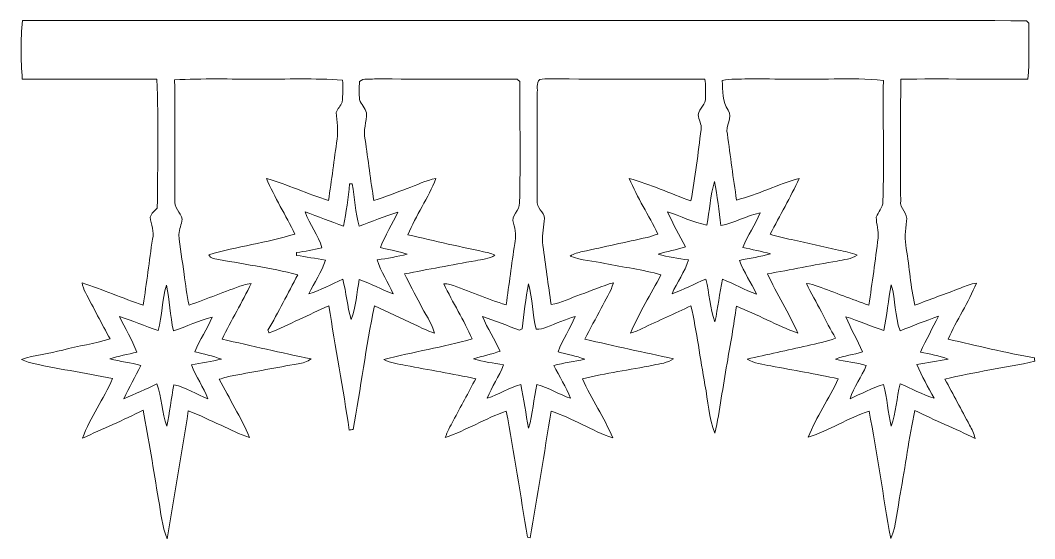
# Model space of a CAD drawing. Header units: centimetres. Extents: x -15.6 to 15.6, y -16.1 to 16.1.
# Drawn here: x -15.62 to 15.6, y 0.12 to 16.06 of the extents above; entities that cross this region are included whole.
import ezdxf

# ---------------------------------------------------------------- set-up
doc = ezdxf.new("R2010")
doc.units = ezdxf.units.CM
doc.header["$MEASUREMENT"] = 0
doc.layers.add('Layer 1', color=7, linetype='Continuous')

msp = doc.modelspace()

# ---------------------------------------------------------------- linework, layer by layer
at = {"layer": 'Layer 1', "color": 8, "lineweight": 9}
for points, knots in [([(-15.55082, 16.0595), (-5.25394, 16.05068), (5.04329, 16.0648), (15.34017, 16.05245), (15.34017, 16.05245), (15.36451, 16.02775), (15.38956, 16.00306), (15.41496, 15.97836), (15.41496, 15.97836), (15.41848, 15.40334), (15.43506, 14.8269), (15.38991, 14.25328), (15.38991, 14.25328), (14.0871, 14.24199), (12.78253, 14.27727), (11.47901, 14.25011), (11.47901, 14.25011), (11.46243, 13.00621), (11.45891, 11.76161), (11.47443, 10.51772), (11.47443, 10.51772), (11.42998, 10.27501), (11.70797, 10.12719), (11.6554, 9.88378), (11.6554, 9.88378), (11.61942, 9.60402), (11.5852, 9.3211), (11.64447, 9.04099), (11.64447, 9.04099), (11.74466, 8.46208), (11.77111, 7.86977), (11.9087, 7.29791), (11.9087, 7.29791), (12.37295, 7.48418), (12.84744, 7.64434), (13.3124, 7.82955), (13.3124, 7.82955), (13.47115, 7.89199), (13.63131, 7.9569), (13.8017, 7.98089), (13.8017, 7.98089), (13.56499, 7.38152), (13.18858, 6.84777), (12.93316, 6.25581), (12.93316, 6.25581), (13.81793, 6.05649), (14.69952, 5.83988), (15.5924, 5.67867), (15.5924, 5.67867), (15.59346, 5.65291), (15.59593, 5.60176), (15.59734, 5.57601), (15.59734, 5.57601), (14.68012, 5.3661), (13.74138, 5.25886), (12.83051, 5.02179), (12.83051, 5.02179), (13.09721, 4.55895), (13.33498, 4.07988), (13.59533, 3.6135), (13.59533, 3.6135), (13.662, 3.48368), (13.73009, 3.35068), (13.76043, 3.2064), (13.76043, 3.2064), (13.14801, 3.50203), (12.5183, 3.76026), (11.91081, 4.06612), (11.91081, 4.06612), (11.7249, 3.21522), (11.61624, 2.3488), (11.45891, 1.49225), (11.45891, 1.49225), (11.36683, 1.03646), (11.35413, 0.55386), (11.16539, 0.12312), (11.16539, 0.12312), (10.93926, 1.42875), (10.73889, 2.73932), (10.50429, 4.04389), (10.50429, 4.04389), (9.85694, 3.8287), (9.27556, 3.45228), (8.62786, 3.23921), (8.62786, 3.23921), (8.87093, 3.86891), (9.27662, 4.42313), (9.54967, 5.04049), (9.54967, 5.04049), (8.8614, 5.17984), (8.17066, 5.30543), (7.48063, 5.43278), (7.48063, 5.43278), (7.23122, 5.4804), (6.96522, 5.50369), (6.74685, 5.64515), (6.74685, 5.64515), (7.36316, 5.78273), (7.98122, 5.91467), (8.59717, 6.05543), (8.59717, 6.05543), (8.89033, 6.12599), (9.19019, 6.17432), (9.47136, 6.28932), (9.47136, 6.28932), (9.30555, 6.5472), (9.17643, 6.8259), (9.03321, 7.09648), (9.03321, 7.09648), (8.88081, 7.38928), (8.71041, 7.67292), (8.5693, 7.97207), (8.5693, 7.97207), (8.69383, 7.95796), (8.81589, 7.92656), (8.93266, 7.88106), (8.93266, 7.88106), (9.45125, 7.68668), (9.96877, 7.48912), (10.48877, 7.29827), (10.48877, 7.29827), (10.59813, 7.9883), (10.69655, 8.68116), (10.77522, 9.37542), (10.77522, 9.37542), (10.81121, 9.59097), (10.71666, 9.79417), (10.72089, 10.00795), (10.72089, 10.00795), (10.77028, 10.17623), (10.93256, 10.29723), (10.92551, 10.48491), (10.92551, 10.48491), (10.96219, 11.72633), (10.9248, 12.96952), (10.94032, 14.2113), (10.94032, 14.2113), (10.43656, 14.27656), (9.9275, 14.25822), (9.42161, 14.25998), (9.42161, 14.25998), (8.53967, 14.25399), (7.65773, 14.25963), (6.77578, 14.26104), (6.77578, 14.26104), (6.51084, 14.25399), (6.24168, 14.27339), (5.98309, 14.20813), (5.98309, 14.20813), (6.00637, 13.90121), (5.97074, 13.55937), (6.16512, 13.29761), (6.16512, 13.29761), (6.33516, 13.06865), (6.04518, 12.81571), (6.13937, 12.56383), (6.13937, 12.56383), (6.22968, 11.88755), (6.3214, 11.21093), (6.42124, 10.53536), (6.42124, 10.53536), (7.08058, 10.70046), (7.68736, 11.02748), (8.34388, 11.20034), (8.34388, 11.20034), (8.08635, 10.61226), (7.74733, 10.06228), (7.45982, 9.48831), (7.45982, 9.48831), (7.67113, 9.40647), (7.89514, 9.36696), (8.11598, 9.31757), (8.11598, 9.31757), (8.59823, 9.21703), (9.07554, 9.09567), (9.55814, 8.99725), (9.55814, 8.99725), (9.75146, 8.95421), (9.95113, 8.92316), (10.13352, 8.84202), (10.13352, 8.84202), (9.95572, 8.70973), (9.72218, 8.70903), (9.5151, 8.65928), (9.5151, 8.65928), (8.79861, 8.53546), (8.086, 8.39047), (7.36986, 8.26629), (7.36986, 8.26629), (7.66513, 7.65069), (8.0292, 7.06896), (8.30684, 6.4449), (8.30684, 6.4449), (7.65773, 6.6735), (7.0573, 7.02204), (6.4163, 7.27216), (6.4163, 7.27216), (6.33975, 6.68338), (6.22898, 6.09988), (6.13055, 5.51427), (6.13055, 5.51427), (5.99649, 4.79919), (5.91324, 4.07458), (5.75555, 3.36374), (5.75555, 3.36374), (5.57351, 3.84105), (5.54388, 4.35575), (5.44934, 4.85352), (5.44934, 4.85352), (5.29941, 5.66138), (5.2038, 6.48053), (5.01683, 7.28133), (5.01683, 7.28133), (4.51941, 7.0425), (4.01247, 6.82413), (3.51682, 6.58248), (3.51682, 6.58248), (3.40217, 6.52604), (3.28293, 6.48018), (3.16016, 6.44596), (3.16016, 6.44596), (3.42545, 7.06543), (3.78035, 7.64223), (4.09573, 8.23666), (4.09573, 8.23666), (3.53058, 8.39682), (2.94567, 8.46773), (2.371, 8.58485), (2.371, 8.58485), (2.01646, 8.66563), (1.64181, 8.67128), (1.30279, 8.81063), (1.30279, 8.81063), (1.41744, 8.88506), (1.54903, 8.92422), (1.68273, 8.94891), (1.68273, 8.94891), (2.3456, 9.09708), (3.00917, 9.24348), (3.6731, 9.38742), (3.6731, 9.38742), (3.78493, 9.41211), (3.89359, 9.45021), (4.00083, 9.49043), (4.00083, 9.49043), (3.72002, 10.06651), (3.36407, 10.60732), (3.12136, 11.2007), (3.12136, 11.2007), (3.76941, 11.02254), (4.38042, 10.7315), (5.01507, 10.51172), (5.01507, 10.51172), (5.15794, 11.23774), (5.23308, 11.9754), (5.33151, 12.70847), (5.33151, 12.70847), (5.35585, 12.86757), (5.24578, 13.00621), (5.23943, 13.16179), (5.23943, 13.16179), (5.26483, 13.36075), (5.49026, 13.47752), (5.46133, 13.69413), (5.46133, 13.69413), (5.47086, 13.88181), (5.47156, 14.07019), (5.45039, 14.25681), (5.45039, 14.25681), (3.8576, 14.26104), (2.26481, 14.25222), (0.67237, 14.26351), (0.67237, 14.26351), (0.56724, 14.25646), (0.466, 14.27057), (0.3644, 14.24517), (0.3644, 14.24517), (0.24057, 14.13722), (0.31395, 13.93966), (0.28326, 13.80031), (0.28326, 13.80031), (0.28926, 12.68236), (0.27338, 11.56406), (0.28926, 10.44646), (0.28926, 10.44646), (0.31254, 10.24185), (0.56125, 10.11273), (0.50198, 9.88589), (0.50198, 9.88589), (0.47764, 9.63895), (0.41379, 9.3913), (0.46212, 9.14294), (0.46212, 9.14294), (0.54996, 8.53616), (0.62334, 7.92692), (0.71718, 7.32085), (0.71718, 7.32085), (1.03221, 7.37694), (1.32078, 7.5251), (1.62134, 7.62988), (1.62134, 7.62988), (1.95895, 7.74912), (2.28739, 7.89658), (2.63241, 7.99324), (2.63241, 7.99324), (2.55162, 7.71208), (2.38617, 7.4676), (2.25388, 7.20901), (2.25388, 7.20901), (2.09125, 6.8901), (1.91521, 6.57825), (1.75258, 6.25934), (1.75258, 6.25934), (2.65816, 6.04344), (3.56938, 5.85258), (4.47884, 5.65432), (4.47884, 5.65432), (4.29928, 5.52027), (4.06574, 5.5051), (3.85513, 5.45536), (3.85513, 5.45536), (3.13018, 5.31707), (2.39887, 5.20665), (1.67955, 5.03943), (1.67955, 5.03943), (1.95648, 4.41431), (2.34489, 3.84422), (2.61653, 3.21698), (2.61653, 3.21698), (1.96319, 3.44452), (1.37264, 3.82411), (0.71682, 4.04425), (0.71682, 4.04425), (0.50304, 2.74391), (0.29067, 1.44357), (0.06948, 0.14429), (0.06948, 0.14429), (0.04866, 0.14958), (0.00739, 0.15981), (-0.01307, 0.1651), (-0.01307, 0.1651), (-0.22509, 1.4598), (-0.42794, 2.75661), (-0.66571, 4.04672), (-0.66571, 4.04672), (-1.30742, 3.81318), (-1.89797, 3.45934), (-2.54073, 3.22721), (-2.54073, 3.22721), (-2.4797, 3.40995), (-2.38868, 3.58034), (-2.29731, 3.74932), (-2.29731, 3.74932), (-2.06483, 4.17936), (-1.83376, 4.6101), (-1.60446, 5.04155), (-1.60446, 5.04155), (-2.32095, 5.18971), (-3.04238, 5.31283), (-3.76134, 5.44654), (-3.76134, 5.44654), (-3.98853, 5.49663), (-4.22383, 5.52768), (-4.4355, 5.62857), (-4.4355, 5.62857), (-3.53556, 5.86493), (-2.61199, 6.01451), (-1.71382, 6.26216), (-1.71382, 6.26216), (-1.96746, 6.84495), (-2.31671, 7.38188), (-2.58588, 7.95585), (-2.58588, 7.95585), (-2.52344, 7.96149), (-2.45924, 7.96114), (-2.39856, 7.94244), (-2.39856, 7.94244), (-1.81824, 7.74524), (-1.25944, 7.48136), (-0.66854, 7.31591), (-0.66854, 7.31591), (-0.57611, 7.94138), (-0.50379, 8.56968), (-0.40466, 9.19445), (-0.40466, 9.19445), (-0.36515, 9.40223), (-0.36797, 9.62131), (-0.44205, 9.82133), (-0.44205, 9.82133), (-0.54295, 10.05699), (-0.23956, 10.2175), (-0.25755, 10.44963), (-0.25755, 10.44963), (-0.22298, 11.69282), (-0.25261, 12.93742), (-0.24802, 14.18096), (-0.24802, 14.18096), (-0.27342, 14.20495), (-0.29847, 14.22894), (-0.32352, 14.25293), (-0.32352, 14.25293), (-1.79072, 14.26528), (-3.25792, 14.25152), (-4.72513, 14.26245), (-4.72513, 14.26245), (-4.87188, 14.24623), (-5.05709, 14.29279), (-5.17951, 14.18202), (-5.17951, 14.18202), (-5.19609, 13.99611), (-5.19573, 13.81019), (-5.17809, 13.62428), (-5.17809, 13.62428), (-5.13082, 13.47858), (-5.00453, 13.36922), (-4.96678, 13.21929), (-4.96678, 13.21929), (-4.96537, 12.94236), (-5.07579, 12.66966), (-5.007, 12.39273), (-5.007, 12.39273), (-4.9181, 11.76796), (-4.84084, 11.14108), (-4.73959, 10.51807), (-4.73959, 10.51807), (-4.39352, 10.62814), (-4.05697, 10.76502), (-3.71583, 10.88849), (-3.71583, 10.88849), (-3.42267, 10.99467), (-3.1401, 11.13649), (-2.83318, 11.2014), (-2.83318, 11.2014), (-3.05543, 10.59498), (-3.45477, 10.06828), (-3.69149, 9.4675), (-3.69149, 9.4675), (-2.86528, 9.27171), (-2.0352, 9.0925), (-1.20546, 8.91117), (-1.20546, 8.91117), (-1.13985, 8.89353), (-1.07776, 8.86636), (-1.01461, 8.84096), (-1.01461, 8.84096), (-1.19029, 8.71855), (-1.41254, 8.71467), (-1.61433, 8.67022), (-1.61433, 8.67022), (-2.34141, 8.53687), (-3.06954, 8.40846), (-3.79379, 8.26135), (-3.79379, 8.26135), (-3.64669, 7.94914), (-3.47312, 7.64963), (-3.31649, 7.34201), (-3.31649, 7.34201), (-3.16973, 7.0425), (-2.96477, 6.76875), (-2.87163, 6.4449), (-2.87163, 6.4449), (-3.09, 6.5017), (-3.28721, 6.61458), (-3.49076, 6.70772), (-3.49076, 6.70772), (-3.90069, 6.90175), (-4.31485, 7.08731), (-4.72548, 7.27992), (-4.72548, 7.27992), (-4.97595, 6.0191), (-5.15199, 4.74451), (-5.37494, 3.47874), (-5.37494, 3.47874), (-5.41692, 3.47239), (-5.4582, 3.46604), (-5.49983, 3.45969), (-5.49983, 3.45969), (-5.68574, 4.73675), (-5.9154, 6.00745), (-6.12989, 7.28028), (-6.12989, 7.28028), (-6.74407, 7.01146), (-7.34062, 6.70348), (-7.96081, 6.44807), (-7.96081, 6.44807), (-7.97174, 6.46889), (-7.99361, 6.50981), (-8.00455, 6.53027), (-8.00455, 6.53027), (-7.67647, 7.08836), (-7.38578, 7.66798), (-7.07992, 8.23807), (-7.07992, 8.23807), (-7.9347, 8.46067), (-8.81876, 8.57074), (-9.68659, 8.73866), (-9.68659, 8.73866), (-9.74974, 8.75065), (-9.79384, 8.79969), (-9.82206, 8.85437), (-9.82206, 8.85437), (-8.95176, 9.10943), (-8.03912, 9.21844), (-7.17235, 9.48937), (-7.17235, 9.48937), (-7.45104, 10.06757), (-7.79147, 10.61438), (-8.04865, 11.20316), (-8.04865, 11.20316), (-7.39848, 11.01266), (-6.78147, 10.72445), (-6.13589, 10.51878), (-6.13589, 10.51878), (-6.03958, 11.14848), (-5.95809, 11.78066), (-5.87307, 12.41213), (-5.87307, 12.41213), (-5.82297, 12.68377), (-5.88577, 12.95576), (-5.89917, 13.2274), (-5.89917, 13.2274), (-5.86319, 13.34382), (-5.76512, 13.43025), (-5.71784, 13.54243), (-5.71784, 13.54243), (-5.68609, 13.76892), (-5.68997, 13.99858), (-5.70479, 14.22647), (-5.70479, 14.22647), (-6.56451, 14.28574), (-7.42705, 14.2494), (-8.28783, 14.25716), (-8.28783, 14.25716), (-9.14967, 14.2494), (-10.01291, 14.28362), (-10.87369, 14.23176), (-10.87369, 14.23176), (-10.85288, 13.00551), (-10.87122, 11.77855), (-10.86205, 10.55229), (-10.86205, 10.55229), (-10.91744, 10.30887), (-10.67966, 10.16247), (-10.64086, 9.94375), (-10.64086, 9.94375), (-10.64721, 9.78535), (-10.74387, 9.64142), (-10.73752, 9.48126), (-10.73752, 9.48126), (-10.71741, 9.07062), (-10.62498, 8.66775), (-10.58194, 8.25923), (-10.58194, 8.25923), (-10.5322, 7.93962), (-10.50645, 7.61506), (-10.42355, 7.3018), (-10.42355, 7.3018), (-9.86545, 7.50182), (-9.31653, 7.72654), (-8.75667, 7.92092), (-8.75667, 7.92092), (-8.67977, 7.94808), (-8.59898, 7.96078), (-8.51819, 7.97172), (-8.51819, 7.97172), (-8.78948, 7.38823), (-9.1345, 6.84107), (-9.40719, 6.25828), (-9.40719, 6.25828), (-8.49773, 6.04838), (-7.58827, 5.83847), (-6.67387, 5.65115), (-6.67387, 5.65115), (-6.79276, 5.5686), (-6.93034, 5.51603), (-7.07463, 5.4991), (-7.07463, 5.4991), (-7.73185, 5.38233), (-8.38837, 5.25886), (-9.04489, 5.13891), (-9.04489, 5.13891), (-9.19941, 5.11352), (-9.3511, 5.07436), (-9.49821, 5.0225), (-9.49821, 5.0225), (-9.18636, 4.42701), (-8.83428, 3.85163), (-8.56476, 3.23497), (-8.56476, 3.23497), (-8.87379, 3.31823), (-9.14967, 3.48615), (-9.44282, 3.60998), (-9.44282, 3.60998), (-9.7829, 3.74791), (-10.10181, 3.93594), (-10.45036, 4.05236), (-10.45036, 4.05236), (-10.65567, 2.73967), (-10.87934, 1.42946), (-11.09982, 0.11924), (-11.09982, 0.11924), (-11.27092, 0.49953), (-11.29138, 0.92252), (-11.36829, 1.3268), (-11.36829, 1.3268), (-11.52527, 2.24155), (-11.6558, 3.16124), (-11.84418, 4.07), (-11.84418, 4.07), (-12.45237, 3.7592), (-13.08526, 3.49956), (-13.70438, 3.21098), (-13.70438, 3.21098), (-13.47613, 3.85833), (-13.04574, 4.40867), (-12.7861, 5.04261), (-12.7861, 5.04261), (-13.64688, 5.2317), (-14.52388, 5.33788), (-15.37937, 5.55166), (-15.37937, 5.55166), (-15.45028, 5.57036), (-15.51695, 5.6007), (-15.58433, 5.62928), (-15.58433, 5.62928), (-15.17299, 5.77074), (-14.73379, 5.80849), (-14.31469, 5.92279), (-14.31469, 5.92279), (-13.83173, 6.04626), (-13.33749, 6.1214), (-12.85948, 6.26322), (-12.85948, 6.26322), (-13.11489, 6.73911), (-13.36783, 7.21678), (-13.61689, 7.69655), (-13.61689, 7.69655), (-13.66769, 7.78863), (-13.69979, 7.88917), (-13.7192, 7.99218), (-13.7192, 7.99218), (-13.08737, 7.77875), (-12.47319, 7.51487), (-11.8396, 7.30568), (-11.8396, 7.30568), (-11.732, 7.98054), (-11.65227, 8.65999), (-11.55208, 9.33626), (-11.55208, 9.33626), (-11.47271, 9.5691), (-11.6177, 9.78182), (-11.62017, 10.01113), (-11.62017, 10.01113), (-11.58912, 10.13001), (-11.48752, 10.20833), (-11.40392, 10.29088), (-11.40392, 10.29088), (-11.39122, 11.61239), (-11.3704, 12.9353), (-11.41521, 14.25646), (-11.41521, 14.25646), (-12.79739, 14.25928), (-14.17957, 14.26104), (-15.5614, 14.24975), (-15.5614, 14.24975), (-15.60056, 14.85159), (-15.62137, 15.45943), (-15.55082, 16.0595), (-15.55082, 16.0595), (-15.55082, 16.0595), (-15.55082, 16.0595), (-15.55082, 16.0595)], [0, 0, 0, 0, 0.00591716, 0.00591716, 0.00591716, 0.00591716, 0.01183432, 0.01183432, 0.01183432, 0.01183432, 0.01775148, 0.01775148, 0.01775148, 0.01775148, 0.02366864, 0.02366864, 0.02366864, 0.02366864, 0.0295858, 0.0295858, 0.0295858, 0.0295858, 0.03550296, 0.03550296, 0.03550296, 0.03550296, 0.04142012, 0.04142012, 0.04142012, 0.04142012, 0.04733728, 0.04733728, 0.04733728, 0.04733728, 0.05325444, 0.05325444, 0.05325444, 0.05325444, 0.0591716, 0.0591716, 0.0591716, 0.0591716, 0.06508876, 0.06508876, 0.06508876, 0.06508876, 0.07100592, 0.07100592, 0.07100592, 0.07100592, 0.07692308, 0.07692308, 0.07692308, 0.07692308, 0.08284024, 0.08284024, 0.08284024, 0.08284024, 0.0887574, 0.0887574, 0.0887574, 0.0887574, 0.09467456, 0.09467456, 0.09467456, 0.09467456, 0.10059172, 0.10059172, 0.10059172, 0.10059172, 0.10650888, 0.10650888, 0.10650888, 0.10650888, 0.11242604, 0.11242604, 0.11242604, 0.11242604, 0.1183432, 0.1183432, 0.1183432, 0.1183432, 0.12426036, 0.12426036, 0.12426036, 0.12426036, 0.13017751, 0.13017751, 0.13017751, 0.13017751, 0.13609467, 0.13609467, 0.13609467, 0.13609467, 0.14201183, 0.14201183, 0.14201183, 0.14201183, 0.14792899, 0.14792899, 0.14792899, 0.14792899, 0.15384615, 0.15384615, 0.15384615, 0.15384615, 0.15976331, 0.15976331, 0.15976331, 0.15976331, 0.16568047, 0.16568047, 0.16568047, 0.16568047, 0.17159763, 0.17159763, 0.17159763, 0.17159763, 0.17751479, 0.17751479, 0.17751479, 0.17751479, 0.18343195, 0.18343195, 0.18343195, 0.18343195, 0.18934911, 0.18934911, 0.18934911, 0.18934911, 0.19526627, 0.19526627, 0.19526627, 0.19526627, 0.20118343, 0.20118343, 0.20118343, 0.20118343, 0.20710059, 0.20710059, 0.20710059, 0.20710059, 0.21301775, 0.21301775, 0.21301775, 0.21301775, 0.21893491, 0.21893491, 0.21893491, 0.21893491, 0.22485207, 0.22485207, 0.22485207, 0.22485207, 0.23076923, 0.23076923, 0.23076923, 0.23076923, 0.23668639, 0.23668639, 0.23668639, 0.23668639, 0.24260355, 0.24260355, 0.24260355, 0.24260355, 0.24852071, 0.24852071, 0.24852071, 0.24852071, 0.25443787, 0.25443787, 0.25443787, 0.25443787, 0.26035503, 0.26035503, 0.26035503, 0.26035503, 0.26627219, 0.26627219, 0.26627219, 0.26627219, 0.27218935, 0.27218935, 0.27218935, 0.27218935, 0.27810651, 0.27810651, 0.27810651, 0.27810651, 0.28402367, 0.28402367, 0.28402367, 0.28402367, 0.28994083, 0.28994083, 0.28994083, 0.28994083, 0.29585799, 0.29585799, 0.29585799, 0.29585799, 0.30177515, 0.30177515, 0.30177515, 0.30177515, 0.30769231, 0.30769231, 0.30769231, 0.30769231, 0.31360947, 0.31360947, 0.31360947, 0.31360947, 0.31952663, 0.31952663, 0.31952663, 0.31952663, 0.32544379, 0.32544379, 0.32544379, 0.32544379, 0.33136095, 0.33136095, 0.33136095, 0.33136095, 0.33727811, 0.33727811, 0.33727811, 0.33727811, 0.34319527, 0.34319527, 0.34319527, 0.34319527, 0.34911243, 0.34911243, 0.34911243, 0.34911243, 0.35502959, 0.35502959, 0.35502959, 0.35502959, 0.36094675, 0.36094675, 0.36094675, 0.36094675, 0.36686391, 0.36686391, 0.36686391, 0.36686391, 0.37278107, 0.37278107, 0.37278107, 0.37278107, 0.37869822, 0.37869822, 0.37869822, 0.37869822, 0.38461538, 0.38461538, 0.38461538, 0.38461538, 0.39053254, 0.39053254, 0.39053254, 0.39053254, 0.3964497, 0.3964497, 0.3964497, 0.3964497, 0.40236686, 0.40236686, 0.40236686, 0.40236686, 0.40828402, 0.40828402, 0.40828402, 0.40828402, 0.41420118, 0.41420118, 0.41420118, 0.41420118, 0.42011834, 0.42011834, 0.42011834, 0.42011834, 0.4260355, 0.4260355, 0.4260355, 0.4260355, 0.43195266, 0.43195266, 0.43195266, 0.43195266, 0.43786982, 0.43786982, 0.43786982, 0.43786982, 0.44378698, 0.44378698, 0.44378698, 0.44378698, 0.44970414, 0.44970414, 0.44970414, 0.44970414, 0.4556213, 0.4556213, 0.4556213, 0.4556213, 0.46153846, 0.46153846, 0.46153846, 0.46153846, 0.46745562, 0.46745562, 0.46745562, 0.46745562, 0.47337278, 0.47337278, 0.47337278, 0.47337278, 0.47928994, 0.47928994, 0.47928994, 0.47928994, 0.4852071, 0.4852071, 0.4852071, 0.4852071, 0.49112426, 0.49112426, 0.49112426, 0.49112426, 0.49704142, 0.49704142, 0.49704142, 0.49704142, 0.50295858, 0.50295858, 0.50295858, 0.50295858, 0.50887574, 0.50887574, 0.50887574, 0.50887574, 0.5147929, 0.5147929, 0.5147929, 0.5147929, 0.52071006, 0.52071006, 0.52071006, 0.52071006, 0.52662722, 0.52662722, 0.52662722, 0.52662722, 0.53254438, 0.53254438, 0.53254438, 0.53254438, 0.53846154, 0.53846154, 0.53846154, 0.53846154, 0.5443787, 0.5443787, 0.5443787, 0.5443787, 0.55029586, 0.55029586, 0.55029586, 0.55029586, 0.55621302, 0.55621302, 0.55621302, 0.55621302, 0.56213018, 0.56213018, 0.56213018, 0.56213018, 0.56804734, 0.56804734, 0.56804734, 0.56804734, 0.5739645, 0.5739645, 0.5739645, 0.5739645, 0.57988166, 0.57988166, 0.57988166, 0.57988166, 0.58579882, 0.58579882, 0.58579882, 0.58579882, 0.59171598, 0.59171598, 0.59171598, 0.59171598, 0.59763314, 0.59763314, 0.59763314, 0.59763314, 0.6035503, 0.6035503, 0.6035503, 0.6035503, 0.60946746, 0.60946746, 0.60946746, 0.60946746, 0.61538462, 0.61538462, 0.61538462, 0.61538462, 0.62130178, 0.62130178, 0.62130178, 0.62130178, 0.62721893, 0.62721893, 0.62721893, 0.62721893, 0.63313609, 0.63313609, 0.63313609, 0.63313609, 0.63905325, 0.63905325, 0.63905325, 0.63905325, 0.64497041, 0.64497041, 0.64497041, 0.64497041, 0.65088757, 0.65088757, 0.65088757, 0.65088757, 0.65680473, 0.65680473, 0.65680473, 0.65680473, 0.66272189, 0.66272189, 0.66272189, 0.66272189, 0.66863905, 0.66863905, 0.66863905, 0.66863905, 0.67455621, 0.67455621, 0.67455621, 0.67455621, 0.68047337, 0.68047337, 0.68047337, 0.68047337, 0.68639053, 0.68639053, 0.68639053, 0.68639053, 0.69230769, 0.69230769, 0.69230769, 0.69230769, 0.69822485, 0.69822485, 0.69822485, 0.69822485, 0.70414201, 0.70414201, 0.70414201, 0.70414201, 0.71005917, 0.71005917, 0.71005917, 0.71005917, 0.71597633, 0.71597633, 0.71597633, 0.71597633, 0.72189349, 0.72189349, 0.72189349, 0.72189349, 0.72781065, 0.72781065, 0.72781065, 0.72781065, 0.73372781, 0.73372781, 0.73372781, 0.73372781, 0.73964497, 0.73964497, 0.73964497, 0.73964497, 0.74556213, 0.74556213, 0.74556213, 0.74556213, 0.75147929, 0.75147929, 0.75147929, 0.75147929, 0.75739645, 0.75739645, 0.75739645, 0.75739645, 0.76331361, 0.76331361, 0.76331361, 0.76331361, 0.76923077, 0.76923077, 0.76923077, 0.76923077, 0.77514793, 0.77514793, 0.77514793, 0.77514793, 0.78106509, 0.78106509, 0.78106509, 0.78106509, 0.78698225, 0.78698225, 0.78698225, 0.78698225, 0.79289941, 0.79289941, 0.79289941, 0.79289941, 0.79881657, 0.79881657, 0.79881657, 0.79881657, 0.80473373, 0.80473373, 0.80473373, 0.80473373, 0.81065089, 0.81065089, 0.81065089, 0.81065089, 0.81656805, 0.81656805, 0.81656805, 0.81656805, 0.82248521, 0.82248521, 0.82248521, 0.82248521, 0.82840237, 0.82840237, 0.82840237, 0.82840237, 0.83431953, 0.83431953, 0.83431953, 0.83431953, 0.84023669, 0.84023669, 0.84023669, 0.84023669, 0.84615385, 0.84615385, 0.84615385, 0.84615385, 0.85207101, 0.85207101, 0.85207101, 0.85207101, 0.85798817, 0.85798817, 0.85798817, 0.85798817, 0.86390533, 0.86390533, 0.86390533, 0.86390533, 0.86982249, 0.86982249, 0.86982249, 0.86982249, 0.87573964, 0.87573964, 0.87573964, 0.87573964, 0.8816568, 0.8816568, 0.8816568, 0.8816568, 0.88757396, 0.88757396, 0.88757396, 0.88757396, 0.89349112, 0.89349112, 0.89349112, 0.89349112, 0.89940828, 0.89940828, 0.89940828, 0.89940828, 0.90532544, 0.90532544, 0.90532544, 0.90532544, 0.9112426, 0.9112426, 0.9112426, 0.9112426, 0.91715976, 0.91715976, 0.91715976, 0.91715976, 0.92307692, 0.92307692, 0.92307692, 0.92307692, 0.92899408, 0.92899408, 0.92899408, 0.92899408, 0.93491124, 0.93491124, 0.93491124, 0.93491124, 0.9408284, 0.9408284, 0.9408284, 0.9408284, 0.94674556, 0.94674556, 0.94674556, 0.94674556, 0.95266272, 0.95266272, 0.95266272, 0.95266272, 0.95857988, 0.95857988, 0.95857988, 0.95857988, 0.96449704, 0.96449704, 0.96449704, 0.96449704, 0.9704142, 0.9704142, 0.9704142, 0.9704142, 0.97633136, 0.97633136, 0.97633136, 0.97633136, 0.98224852, 0.98224852, 0.98224852, 0.98224852, 0.98816568, 0.98816568, 0.98816568, 0.98816568, 1, 1, 1, 1]), ([(-5.48536, 11.03348), (-5.53616, 10.5985), (-5.58661, 10.16318), (-5.67234, 9.73314), (-5.67234, 9.73314), (-6.07027, 9.87002), (-6.45727, 10.03582), (-6.85626, 10.16882), (-6.85626, 10.16882), (-6.71973, 9.78288), (-6.45197, 9.45621), (-6.33662, 9.0618), (-6.33662, 9.0618), (-6.59732, 9.0103), (-6.85802, 8.95668), (-7.12119, 8.91752), (-7.12119, 8.91752), (-7.12155, 8.89635), (-7.1219, 8.85366), (-7.12225, 8.8325), (-7.12225, 8.8325), (-6.82451, 8.79052), (-6.52923, 8.73584), (-6.23219, 8.69103), (-6.23219, 8.69103), (-6.34297, 8.31709), (-6.5758, 7.99571), (-6.74302, 7.64611), (-6.74302, 7.64611), (-6.38142, 7.76464), (-6.04699, 7.9502), (-5.69774, 8.09943), (-5.69774, 8.09943), (-5.58908, 7.69126), (-5.55768, 7.26652), (-5.44232, 6.85977), (-5.44232, 6.85977), (-5.29134, 7.25276), (-5.26805, 7.67891), (-5.19009, 8.08955), (-5.19009, 8.08955), (-4.8292, 7.97207), (-4.50182, 7.77416), (-4.1441, 7.64822), (-4.1441, 7.64822), (-4.29086, 8.00453), (-4.53216, 8.31956), (-4.63341, 8.69456), (-4.63341, 8.69456), (-4.32508, 8.74536), (-4.0164, 8.79475), (-3.71301, 8.87025), (-3.71301, 8.87025), (-3.98288, 8.95632), (-4.26193, 9.00642), (-4.53604, 9.07591), (-4.53604, 9.07591), (-4.39775, 9.45762), (-4.1628, 9.79452), (-4.00617, 10.16811), (-4.00617, 10.16811), (-4.40727, 10.03441), (-4.79851, 9.8739), (-5.19609, 9.73102), (-5.19609, 9.73102), (-5.30933, 10.15683), (-5.32626, 10.60097), (-5.4074, 11.03313), (-5.4074, 11.03313), (-5.4268, 11.03313), (-5.46596, 11.03348), (-5.48536, 11.03348), (-5.48536, 11.03348), (-5.48536, 11.03348), (-5.48536, 11.03348), (-5.48536, 11.03348)], [0, 0, 0, 0, 0.05, 0.05, 0.05, 0.05, 0.1, 0.1, 0.1, 0.1, 0.15, 0.15, 0.15, 0.15, 0.2, 0.2, 0.2, 0.2, 0.25, 0.25, 0.25, 0.25, 0.3, 0.3, 0.3, 0.3, 0.35, 0.35, 0.35, 0.35, 0.4, 0.4, 0.4, 0.4, 0.45, 0.45, 0.45, 0.45, 0.5, 0.5, 0.5, 0.5, 0.55, 0.55, 0.55, 0.55, 0.6, 0.6, 0.6, 0.6, 0.65, 0.65, 0.65, 0.65, 0.7, 0.7, 0.7, 0.7, 0.75, 0.75, 0.75, 0.75, 0.8, 0.8, 0.8, 0.8, 0.85, 0.85, 0.85, 0.85, 0.9, 0.9, 0.9, 0.9, 1, 1, 1, 1]), ([(5.50437, 9.76136), (5.08668, 9.85167), (4.70074, 10.04288), (4.29681, 10.17552), (4.29681, 10.17552), (4.45838, 9.80546), (4.66934, 9.46115), (4.8475, 9.09955), (4.8475, 9.09955), (4.57127, 9.00606), (4.28341, 8.9535), (4.00436, 8.86989), (4.00436, 8.86989), (4.31163, 8.79122), (4.62419, 8.73337), (4.93922, 8.69562), (4.93922, 8.69562), (4.83515, 8.31885), (4.58362, 8.00735), (4.43581, 7.64893), (4.43581, 7.64893), (4.79211, 7.77346), (5.1202, 7.96502), (5.47262, 8.09907), (5.47262, 8.09907), (5.59609, 7.67045), (5.58868, 7.20866), (5.75625, 6.79274), (5.75625, 6.79274), (5.85115, 7.22454), (5.89419, 7.66621), (5.98803, 8.09837), (5.98803, 8.09837), (6.34433, 7.96502), (6.67277, 7.76393), (7.03507, 7.64575), (7.03507, 7.64575), (6.87279, 7.99641), (6.64808, 8.31709), (6.50943, 8.67904), (6.50943, 8.67904), (6.8287, 8.74289), (7.15149, 8.79228), (7.46511, 8.88259), (7.46511, 8.88259), (7.18394, 8.95597), (6.89855, 9.01171), (6.61597, 9.08085), (6.61597, 9.08085), (6.76767, 9.44739), (6.99274, 9.77794), (7.14867, 10.14201), (7.14867, 10.14201), (6.72921, 10.06475), (6.35986, 9.82557), (5.93934, 9.75219), (5.93934, 9.75219), (5.87937, 10.20445), (5.83281, 10.65883), (5.74708, 11.10686), (5.74708, 11.10686), (5.5975, 10.67329), (5.60033, 10.20727), (5.50437, 9.76136), (5.50437, 9.76136), (5.50437, 9.76136), (5.50437, 9.76136), (5.50437, 9.76136)], [0, 0, 0, 0, 0.05555556, 0.05555556, 0.05555556, 0.05555556, 0.11111111, 0.11111111, 0.11111111, 0.11111111, 0.16666667, 0.16666667, 0.16666667, 0.16666667, 0.22222222, 0.22222222, 0.22222222, 0.22222222, 0.27777778, 0.27777778, 0.27777778, 0.27777778, 0.33333333, 0.33333333, 0.33333333, 0.33333333, 0.38888889, 0.38888889, 0.38888889, 0.38888889, 0.44444444, 0.44444444, 0.44444444, 0.44444444, 0.5, 0.5, 0.5, 0.5, 0.55555556, 0.55555556, 0.55555556, 0.55555556, 0.61111111, 0.61111111, 0.61111111, 0.61111111, 0.66666667, 0.66666667, 0.66666667, 0.66666667, 0.72222222, 0.72222222, 0.72222222, 0.72222222, 0.77777778, 0.77777778, 0.77777778, 0.77777778, 0.83333333, 0.83333333, 0.83333333, 0.83333333, 0.88888889, 0.88888889, 0.88888889, 0.88888889, 1, 1, 1, 1]), ([(-11.12452, 7.92127), (-11.25681, 7.46196), (-11.25787, 6.97936), (-11.37922, 6.51828), (-11.37922, 6.51828), (-11.77857, 6.66045), (-12.16944, 6.82555), (-12.57232, 6.95748), (-12.57232, 6.95748), (-12.40757, 6.58566), (-12.16874, 6.2484), (-12.03856, 5.8607), (-12.03856, 5.8607), (-12.31091, 5.78309), (-12.59313, 5.74393), (-12.86089, 5.65044), (-12.86089, 5.65044), (-12.54656, 5.56789), (-12.22236, 5.53156), (-11.90768, 5.4483), (-11.90768, 5.4483), (-12.08125, 5.10575), (-12.27316, 4.77238), (-12.4305, 4.42172), (-12.4305, 4.42172), (-12.09113, 4.57447), (-11.74682, 4.71629), (-11.41662, 4.88774), (-11.41662, 4.88774), (-11.27551, 4.46017), (-11.26069, 4.00403), (-11.11252, 3.57858), (-11.11252, 3.57858), (-11.02397, 4.00121), (-10.97071, 4.43054), (-10.89486, 4.85599), (-10.89486, 4.85599), (-10.52268, 4.7685), (-10.19671, 4.56248), (-9.84534, 4.42137), (-9.84534, 4.42137), (-9.98751, 4.78226), (-10.21364, 5.10328), (-10.35617, 5.46347), (-10.35617, 5.46347), (-10.0489, 5.52979), (-9.73739, 5.57283), (-9.43048, 5.64092), (-9.43048, 5.64092), (-9.69541, 5.74217), (-9.97305, 5.79896), (-10.24681, 5.86987), (-10.24681, 5.86987), (-10.1064, 6.24135), (-9.86334, 6.56378), (-9.7194, 6.93385), (-9.7194, 6.93385), (-10.12651, 6.83154), (-10.50574, 6.64351), (-10.90474, 6.51581), (-10.90474, 6.51581), (-11.01904, 6.97724), (-11.01833, 7.45808), (-11.12452, 7.92127), (-11.12452, 7.92127), (-11.12452, 7.92127), (-11.12452, 7.92127), (-11.12452, 7.92127)], [0, 0, 0, 0, 0.05555556, 0.05555556, 0.05555556, 0.05555556, 0.11111111, 0.11111111, 0.11111111, 0.11111111, 0.16666667, 0.16666667, 0.16666667, 0.16666667, 0.22222222, 0.22222222, 0.22222222, 0.22222222, 0.27777778, 0.27777778, 0.27777778, 0.27777778, 0.33333333, 0.33333333, 0.33333333, 0.33333333, 0.38888889, 0.38888889, 0.38888889, 0.38888889, 0.44444444, 0.44444444, 0.44444444, 0.44444444, 0.5, 0.5, 0.5, 0.5, 0.55555556, 0.55555556, 0.55555556, 0.55555556, 0.61111111, 0.61111111, 0.61111111, 0.61111111, 0.66666667, 0.66666667, 0.66666667, 0.66666667, 0.72222222, 0.72222222, 0.72222222, 0.72222222, 0.77777778, 0.77777778, 0.77777778, 0.77777778, 0.83333333, 0.83333333, 0.83333333, 0.83333333, 0.88888889, 0.88888889, 0.88888889, 0.88888889, 1, 1, 1, 1]), ([(0.02079, 7.95902), (-0.06881, 7.50217), (-0.12491, 7.03933), (-0.17923, 6.57684), (-0.17923, 6.57684), (-0.19899, 6.56555), (-0.2385, 6.54262), (-0.25826, 6.53133), (-0.25826, 6.53133), (-0.63573, 6.67279), (-1.00932, 6.82625), (-1.39208, 6.95325), (-1.39208, 6.95325), (-1.25203, 6.58142), (-1.02026, 6.25299), (-0.85727, 5.89139), (-0.85727, 5.89139), (-1.12009, 5.78097), (-1.40584, 5.74217), (-1.67501, 5.6515), (-1.67501, 5.6515), (-1.37621, 5.55413), (-1.06047, 5.52415), (-0.7525, 5.46594), (-0.7525, 5.46594), (-0.87703, 5.1047), (-1.1215, 4.7999), (-1.24815, 4.43936), (-1.24815, 4.43936), (-0.89502, 4.55507), (-0.57893, 4.76285), (-0.21874, 4.85881), (-0.21874, 4.85881), (-0.12208, 4.41466), (-0.06599, 3.96311), (0.02185, 3.51684), (0.02185, 3.51684), (0.15908, 3.95393), (0.17072, 4.41713), (0.27938, 4.86057), (0.27938, 4.86057), (0.64098, 4.76391), (0.95883, 4.55683), (1.31196, 4.43724), (1.31196, 4.43724), (1.16979, 4.7879), (0.97012, 5.10999), (0.79761, 5.44548), (0.79761, 5.44548), (1.11052, 5.52662), (1.4312, 5.57354), (1.74729, 5.63986), (1.74729, 5.63986), (1.48341, 5.74569), (1.20189, 5.79085), (0.92849, 5.86423), (0.92849, 5.86423), (1.06466, 6.24734), (1.29891, 6.58495), (1.45871, 6.95784), (1.45871, 6.95784), (1.16026, 6.85659), (0.8664, 6.74158), (0.57289, 6.62658), (0.57289, 6.62658), (0.47058, 6.59024), (0.36299, 6.54121), (0.25221, 6.56484), (0.25221, 6.56484), (0.13368, 7.02134), (0.14356, 7.50253), (0.02079, 7.95902), (0.02079, 7.95902), (0.02079, 7.95902), (0.02079, 7.95902), (0.02079, 7.95902)], [0, 0, 0, 0, 0.05, 0.05, 0.05, 0.05, 0.1, 0.1, 0.1, 0.1, 0.15, 0.15, 0.15, 0.15, 0.2, 0.2, 0.2, 0.2, 0.25, 0.25, 0.25, 0.25, 0.3, 0.3, 0.3, 0.3, 0.35, 0.35, 0.35, 0.35, 0.4, 0.4, 0.4, 0.4, 0.45, 0.45, 0.45, 0.45, 0.5, 0.5, 0.5, 0.5, 0.55, 0.55, 0.55, 0.55, 0.6, 0.6, 0.6, 0.6, 0.65, 0.65, 0.65, 0.65, 0.7, 0.7, 0.7, 0.7, 0.75, 0.75, 0.75, 0.75, 0.8, 0.8, 0.8, 0.8, 0.85, 0.85, 0.85, 0.85, 0.9, 0.9, 0.9, 0.9, 1, 1, 1, 1]), ([(11.17739, 7.92762), (11.09237, 7.46055), (11.05286, 6.98606), (10.95196, 6.52145), (10.95196, 6.52145), (10.56003, 6.65656), (10.17868, 6.82061), (9.78392, 6.94655), (9.78392, 6.94655), (9.92961, 6.57331), (10.15328, 6.23676), (10.29615, 5.86246), (10.29615, 5.86246), (10.0231, 5.77885), (9.73382, 5.75416), (9.46994, 5.64162), (9.46994, 5.64162), (9.7818, 5.56331), (10.10424, 5.53473), (10.41539, 5.44901), (10.41539, 5.44901), (10.26934, 5.09552), (10.03051, 4.78614), (9.91339, 4.42101), (9.91339, 4.42101), (10.25346, 4.57553), (10.58684, 4.75051), (10.94491, 4.86163), (10.94491, 4.86163), (11.05498, 4.44006), (11.08496, 4.00227), (11.17845, 3.57717), (11.17845, 3.57717), (11.3312, 3.99909), (11.34849, 4.45382), (11.45785, 4.88668), (11.45785, 4.88668), (11.80639, 4.74133), (12.1373, 4.55119), (12.4996, 4.43936), (12.4996, 4.43936), (12.31968, 4.78261), (12.11613, 5.11493), (11.9722, 5.47582), (11.9722, 5.47582), (12.29146, 5.53473), (12.61319, 5.57953), (12.9314, 5.64409), (12.9314, 5.64409), (12.65729, 5.74957), (12.3666, 5.79367), (12.08262, 5.86176), (12.08262, 5.86176), (12.25513, 6.235), (12.45021, 6.59695), (12.6393, 6.96207), (12.6393, 6.96207), (12.24031, 6.82625), (11.84978, 6.66715), (11.45714, 6.51475), (11.45714, 6.51475), (11.27864, 6.9663), (11.33085, 7.46936), (11.17739, 7.92762)], [0, 0, 0, 0, 0.05882353, 0.05882353, 0.05882353, 0.05882353, 0.11764706, 0.11764706, 0.11764706, 0.11764706, 0.17647059, 0.17647059, 0.17647059, 0.17647059, 0.23529412, 0.23529412, 0.23529412, 0.23529412, 0.29411765, 0.29411765, 0.29411765, 0.29411765, 0.35294118, 0.35294118, 0.35294118, 0.35294118, 0.41176471, 0.41176471, 0.41176471, 0.41176471, 0.47058824, 0.47058824, 0.47058824, 0.47058824, 0.52941176, 0.52941176, 0.52941176, 0.52941176, 0.58823529, 0.58823529, 0.58823529, 0.58823529, 0.64705882, 0.64705882, 0.64705882, 0.64705882, 0.70588235, 0.70588235, 0.70588235, 0.70588235, 0.76470588, 0.76470588, 0.76470588, 0.76470588, 0.82352941, 0.82352941, 0.82352941, 0.82352941, 0.88235294, 0.88235294, 0.88235294, 0.88235294, 1, 1, 1, 1])]:
    msp.add_open_spline(points, degree=3, knots=knots, dxfattribs=at)

doc.saveas('drawing.dxf')
